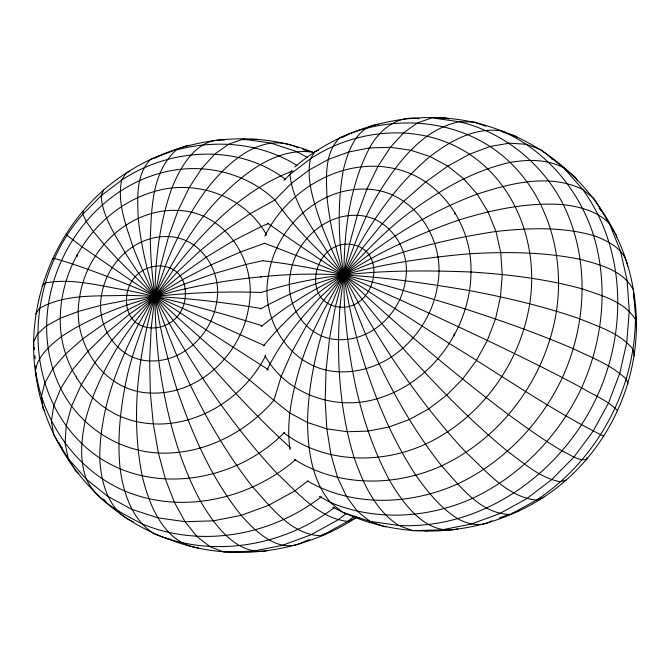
<?xml version="1.0" encoding="UTF-8"?>
<svg xmlns="http://www.w3.org/2000/svg" width="670" height="670" viewBox="0 0 670 670"><rect width="100%" height="100%" fill="white"/><g stroke="black" fill="none" stroke-linecap="round" stroke-linejoin="round"><path stroke-width="1" d="M76.556 378.282L76.564 376.205M77.192 256.593L77.201 254.516M265.328 357.018L265.337 354.933M265.965 235.329L265.973 233.252M454.101 335.754L454.109 333.668M454.737 214.065L454.746 211.988M133.43 521.88C108.674 511.771 100.634 482.308 99.78 457.853C99.788 410.71 116.948 365.544 138.456 324.263C164.594 280.144 185.113 231.853 222.189 195.213C246.191 171.796 277.087 147.408 312.773 152.157C243.026 124.469 159.895 141.228 103.59 190.046C50.677 236.686 24.187 310.604 36.649 380.175C48.332 451.404 100.224 514.97 168.455 539.107C229.324 563.244 300.394 553.554 355.058 518.387L356.666 517.156M332.864 507.123C398.776 542.926 481.211 537.725 543.831 497.123C611.174 452.92 647.647 369.22 633.351 289.825C621.668 218.596 569.776 155.03 501.545 130.893C432.82 103.674 350.787 119.327 294.783 166.939M83.423 210.489L82.837 214.274C27.629 276.702 18.986 382.897 81.64 443.389C137.794 498.17 232.063 486.11 284.432 432.426M586.87 457.618L586.577 459.511C577.624 461.178 569.894 454.243 562.13 450.935C543.605 439.989 526.084 427.477 508.739 414.772C458.975 377.52 411.405 337.387 365.485 295.495C333.828 265.228 300.344 235.966 274.909 200.029C244.768 171.21 199.568 161.964 159.854 173.279C72.469 197.457 19.899 306.198 60.727 388.474C79.035 425.341 117.183 450.885 158.388 453.004C202.6 455.089 245.329 433.364 273.863 400.283L281.14 376.574L292.07 351.574L306.383 325.905L323.727 300.202L343.668 275.094L362.21 248.394L382.411 223.571L403.767 201.234L425.752 181.922L447.828 166.127L469.452 154.217L490.088 146.504L509.233 143.171L526.402 144.293L541.193 149.854L575.371 177.366L577.54 180.9M103.59 190.046L101.145 195.707L82.837 214.274L86.137 221.293L93.239 231.368L103.976 244.265L118.071 259.65L154.896 296.358L176.713 316.759L224.5 359.187L273.863 400.283L289.716 412.921L307.513 422.519L326.818 428.842L347.161 431.74L368.031 431.128L388.918 427.033L409.32 419.554L428.716 408.868L446.63 395.241L462.635 379.019L476.328 360.594L487.366 340.41L495.49 318.979L500.498 296.827L502.257 274.491L500.725 252.523L495.951 231.468L488.045 211.837L477.199 194.124L463.682 178.764L447.828 166.127L430.031 156.529L410.727 150.206L390.384 147.308L369.513 147.919L348.626 152.015L328.233 159.494L308.837 170.18L290.914 183.798L274.909 200.029L250.161 213.697L225.17 230.614L200.565 250.362L176.947 272.456L154.896 296.358L131.965 318.066L111.706 340.452L94.621 362.972L81.137 385.066L71.573 406.188L66.179 425.81L65.074 443.465L68.29 458.716L75.752 471.178L78.826 473.673M291.55 170.666L289.917 174.443L284.063 180.381M266.995 370.225C280.01 342.604 299.976 318.928 320.737 296.802C352.269 268.092 378.826 234.098 413.943 209.35C443.004 188.438 474.812 170.239 510.063 162.425C528.01 159.318 547.063 159.108 563.612 167.726L582.724 189.459L594.248 198.823L616.291 235.111L616.618 237.071M264.834 236.016C287.991 189.283 342.529 156.881 394.915 168.689C441.379 178.898 472.224 225.681 470.993 272.003C470.583 328.493 431.547 383.081 376.783 398.809C335.469 411.196 286.467 394.303 265.136 356.005M265.504 356.013C242.012 401.833 188.044 433.222 136.387 421.572C89.922 411.363 59.077 364.581 60.308 318.267C60.719 261.769 99.755 207.181 154.519 191.461C195.833 179.066 244.835 195.967 266.166 234.257M35.719 314.062L39.522 308.317C65.752 293.452 97.728 296.492 126.806 295.344C171.847 296.366 216.77 301.023 261.174 308.51M263.486 345.954C313.3 284.666 385.476 245.329 459.185 219.928C492.819 209.609 527.943 202.055 563.319 204.652C580.019 206.728 597.246 211.176 609.39 223.571L620.437 250.982L627.112 280.395L629.247 311.073L626.785 342.278L619.8 373.224L608.452 403.156L593.025 431.346L573.905 457.091L551.552 479.754L526.519 498.773L499.426 513.697L470.943 524.149L441.756 529.87L412.603 530.724L398.817 525.489L370.058 521.394L342.747 512.45L330.411 502.433L319.356 496.47M42.017 286.14L45.242 282.966C72.762 277.723 100.776 286.291 127.911 290.445C173.187 299.951 217.917 311.96 262.071 325.746M261.292 326.617C326.977 271.425 412.184 244.073 495.951 231.468C528.412 227.959 561.879 226.527 593.62 235.564C608.008 240.706 625.654 249.617 627.606 266.534M295.772 459.545C249.675 499.334 181.612 515.071 124.503 490.842C75.819 469.913 42.855 421.698 35.426 369.89C38.458 355.251 50.284 345.201 61.573 336.524C81.648 322.915 104.034 313.359 126.756 305.143C170.322 290.554 215.606 281.107 261.342 276.819M308.041 480.817L294.741 490.926L268.653 505.289L241.225 515.356L213.127 520.858L185.054 521.679L157.701 517.793L131.73 509.284L107.795 496.378L86.472 479.377L68.29 458.716L53.709 434.889L51.406 421.145L53.768 405.551L60.727 388.474L72.117 370.342L87.661 351.599L106.966 332.714L129.561 314.146L154.896 296.358L182.332 279.775L211.209 264.817L240.815 251.845L264.684 243.252M321.424 496.646C271.476 535.59 200.757 548.596 141.638 523.697C120.985 512.592 97.234 501.487 86.472 479.377C79.512 460.767 81.062 440.625 85.09 421.547C91.824 395.149 103.657 370.468 117.61 347.169C134.268 319.908 156.353 296.634 173.438 269.658C205.414 229.023 243.403 189.3 292.874 170.925M334.372 507.575C283.929 546.05 213.186 558.663 153.974 533.722C131.948 519.811 123.582 493.321 120.139 468.832C117.292 441.505 119.83 414.026 124.905 387.118C132.476 344.899 152.266 306.659 165.23 266.141C175.917 239.274 189.041 213.336 206.142 189.953C226.753 163.346 261.853 130.097 298.058 147.903M346.625 513.287L337.747 520.037L310.654 534.962L282.171 545.413L252.984 551.134L223.83 551.988L210.045 546.754L197.014 536.569L185.054 521.679L174.46 502.458L165.498 479.377L158.388 453.004L153.296 423.984L150.356 393.03L149.645 360.912L151.169 328.426L154.896 296.358L160.733 265.496L168.538 236.619L178.111 210.422L189.233 187.55L201.611 168.572L214.961 153.958L228.931 144.058L243.193 139.126L270.554 143.02L296.517 151.52L307.572 157.483M354.371 516.327L347.722 521.377L321.634 535.749C291.576 535.33 271.266 507.224 252.783 487.107C221.385 447.125 197.039 402.101 176.805 355.594C158.572 311.6 143.162 265.831 138.204 218.244C137.517 198.412 135.508 174.786 150.608 159.418L187.022 145.457L189.032 145.524M260.597 308.954C324.046 272.966 397.863 260.01 469.729 253.746C506.654 251.627 544.006 251.945 580.379 259.374C599.901 264.642 623.293 270.328 633.351 289.825L636.5 327.789M155.097 157.994L159.594 155.515L161.587 155.658M342.973 137.224L348.366 134.251M304.029 541.653C280.177 555.229 256.032 532.256 241.225 515.356C211.477 478.522 192.374 434.495 177.173 390.015C161.529 341.08 151.068 290.169 150.281 238.671C151.571 208.244 151.822 171.93 176.311 149.988C216.444 139.142 261.225 142.986 296.835 165.348M491.906 520.766C481.303 527.566 468.288 524.35 457.878 518.831C440.525 507.935 427.544 491.814 415.861 475.265C388.315 433.222 370.049 385.845 356.666 337.596C343.048 283.226 333.333 226.041 343.291 170.197C347.73 151.571 356.499 126.052 378.81 124.293M268.151 223.696L261.392 226.468L233.847 240.48L206.469 257.079L179.937 275.856L154.896 296.358L127.811 309.808L103.507 324.138L82.586 339.003L65.551 354.028L52.821 368.843L44.722 383.089L41.439 396.422L43.073 408.491L44.689 411.12M129.838 171.386L126.169 172.877L121.655 180.121L101.145 195.707C102.418 216.712 115.223 234.684 125.064 252.565C139.779 276.074 156.143 298.477 173.17 320.352C209.249 365.636 248.001 408.943 290.696 448.096M318.61 150.122L314.942 151.613L310.428 158.857L289.917 174.443C292.924 203.722 312.748 227.901 327.496 252.305C350.611 285.872 376.188 317.672 402.997 348.341C435.55 384.907 469.729 420.241 507.617 451.337C523.982 463.196 540.053 478.129 560.597 481.789L566.41 479.955M355.058 518.387L347.722 521.377C318.367 518.253 297.639 492.383 277.229 473.64C249.575 444.193 225.179 411.874 202.717 378.349C175.523 336.692 150.809 293.125 132.895 246.61C125.993 225.355 116.974 202.801 121.655 180.121C169.736 148.103 238.118 143.271 285.412 179.258M543.831 497.123L536.494 500.113L510.406 514.485C480.348 514.066 460.039 485.959 441.555 465.843C410.157 425.86 385.811 380.836 365.577 334.322C347.345 290.336 331.935 244.567 326.977 196.98C326.29 177.148 324.28 153.522 339.38 138.154C394.689 112.099 465.298 119.201 510.063 162.425C549.375 200.38 564.483 257.975 556.452 311.198C546.025 377.31 502.5 437.477 441.555 465.843C395.158 486.964 338.174 487.216 294.44 459.419M268.025 550.564C236.703 556.452 214.819 525.154 200.766 501.696C177.24 458.154 165.323 409.412 158.765 360.653C152.484 303.133 152.4 243.227 171.88 188.052C180.724 166.202 196.838 137.727 224.207 140.072M457.761 528.923C426.229 536.193 403.608 503.991 389.538 480.432C361.046 427.192 348.903 366.8 344.556 307.028C342.42 253.335 344.38 196.637 369.513 147.919C379.27 130.039 397.578 114.712 419.093 118.808M260.597 292.648C328.099 270.454 400.601 269.281 470.993 272.003C508.522 274.449 546.092 278.921 582.431 288.921C601.451 295.554 624.046 301.165 635.411 319.372C634.549 391.104 596.308 460.608 536.494 500.113C507.14 496.989 486.412 471.119 466.002 452.376C438.347 422.929 413.951 390.61 391.489 357.085C364.296 315.428 339.581 271.861 321.667 225.346C314.766 204.09 305.746 181.536 310.428 158.857C357.085 127.861 421.732 122.568 469.452 154.217C517.676 186.168 538.571 247.934 529.71 303.753C520.247 363.785 480.717 418.415 425.391 444.168C380.459 464.787 323.945 463.33 283.82 432.812M304.917 541.276L309.674 539.526M321.097 535.338L330.62 531.846M499.401 517.918L509.87 514.074M511.78 513.379L519.392 510.582M428.708 530.213L426.807 530.875L422.753 530.297M52.26 259.139L54.538 258.444C127.166 279.968 195.171 314.975 264.323 345.502M262.941 260.638L245.89 264.449L214.668 273.394L184.083 284.113L154.896 296.358L126.421 300.286L100.751 305.336L78.532 311.382L60.308 318.267L46.515 325.821L37.512 333.869L33.5 342.211L33.86 345.017M260.488 276.953C330.251 269.072 400.719 279.038 469.536 290.571C506.914 297.715 544.107 306.366 580.061 318.962C598.662 326.801 620.077 332.906 633.041 349.413L634.281 355.938M437.837 118.255L446.17 118.012L448.925 119.059M242.816 139.703L257.397 139.276M386.23 526.721L384.195 526.679L370.058 521.394L357.378 511.26L346.474 496.529L337.605 477.551L331.005 454.804L326.818 428.842L325.159 400.308L326.072 369.907L329.531 338.384L335.444 306.517L343.668 275.094L349.505 244.232L357.311 215.355L366.884 189.158L378.006 166.286L390.384 147.308L403.734 132.694L417.703 122.794L431.966 117.861L459.327 121.756L474.578 122.057L485.892 126.287M198.471 548.001C164.301 543.186 149.234 505.724 142.233 476.069C130.332 416.338 138.221 354.38 154.896 296.358C190.255 292.715 225.865 291.157 261.392 292.497M359.262 517.927L357.227 517.843L355.385 516.855M170.49 539.191L168.455 539.107L165.691 537.625M262.673 260.739C331.859 268.586 399.01 288.653 465.374 308.987C501.864 320.829 538.077 333.601 573.336 348.76C591.577 357.613 611.551 364.823 626.316 379.22L627.983 383.86M234.994 551.703L238.034 552.139M501.394 131.488L516.026 136.278L517.567 137.534M302.873 149.561L309.699 151.797M603.829 436.287C550.162 409.521 500.666 374.731 449.444 343.576C388.248 304.264 326.767 265.278 267.498 223.102M264.34 243.244C340.402 271.492 413.993 305.922 487.366 340.41C519.057 355.644 550.639 371.138 581.635 387.746C593.628 395.292 607.908 400.409 617.74 410.861M551.385 158.723L553.227 159.711M307.614 481.068C352.998 507.349 410.459 505.113 457.426 484.025C503.673 462.342 540.715 423.633 562.406 377.587C587.046 323.484 589.826 258.62 563.319 204.652C542.558 163.664 504.175 132.384 459.327 121.756C422.887 129.293 398.801 161.361 379.949 191.009C357.855 226.46 348.04 267.305 331.173 305.118C317.521 342.797 308.217 382.319 307.513 422.519C307.991 450.416 311.944 480.273 330.411 502.433C375.795 521.486 428.113 518.337 472.61 498.279C520.64 475.759 559.107 435.559 581.635 387.746C603.008 340.343 608.662 285.654 593.62 235.564C579.156 189.769 545.849 150.197 501.545 130.893C475.022 126.898 450.282 140.876 430.031 156.529C400.333 181.268 377.31 212.867 358.274 246.275C340.008 284.323 315.21 319.146 302.254 359.69C293.242 388.55 285.646 419.135 289.976 449.528M268.477 369.781L206.092 329.824L132.157 281.241L81.857 246.686L67.176 235.354L66.171 233.713M62.226 447.728L60.61 446.429L59.086 442.652M599.014 208.228L601.71 211.285M103.657 499.167L106.388 502.274M633.418 295.009L634.574 300.11M34.103 346.884L34.471 349.69M34.949 355.72L35.158 358.777M35.652 365.912L35.87 368.969M36.146 373.039L36.649 380.175M339.941 307.161C336.315 357.772 339.229 409.404 354.271 458.113C363.249 483.623 375.284 510.297 398.817 525.489C483.891 529.585 562.507 471.998 597.104 396.339C627.313 330.854 625.914 248.964 582.724 189.459C549.308 173.187 510.649 183.203 477.199 194.124C428.055 212.373 383.232 240.898 343.668 275.094L339.941 307.161C299.984 303.2 313.493 241.317 349.505 244.232C389.463 248.193 375.954 310.076 339.941 307.161M79.663 297.036C70.852 341.533 103.004 391.657 150.356 393.03C199.342 395.35 242.012 353.526 248.804 306.416C257.623 261.92 225.472 211.795 178.111 210.422C129.126 208.102 86.463 249.927 79.663 297.036M101.522 295.579C95.525 325.863 117.409 359.983 149.645 360.912C182.985 362.495 212.03 334.02 216.653 301.961C222.658 271.668 200.774 237.557 168.538 236.619C135.189 235.036 106.153 263.511 101.522 295.579M126.806 295.344C121.781 339.121 180.054 337.404 185.088 298.577C190.121 254.809 131.848 256.518 126.806 295.344M268.435 275.772C259.625 320.268 291.777 370.393 339.129 371.766C388.114 374.086 430.785 332.261 437.577 285.152C446.396 240.656 414.244 190.531 366.884 189.158C317.898 186.838 275.236 228.663 268.435 275.772M290.294 274.315C284.298 304.599 306.182 338.719 338.417 339.648C371.758 341.231 400.802 312.756 405.425 280.688C411.43 250.404 389.546 216.293 357.311 215.355C323.962 213.772 294.926 242.247 290.294 274.315"/></g></svg>
